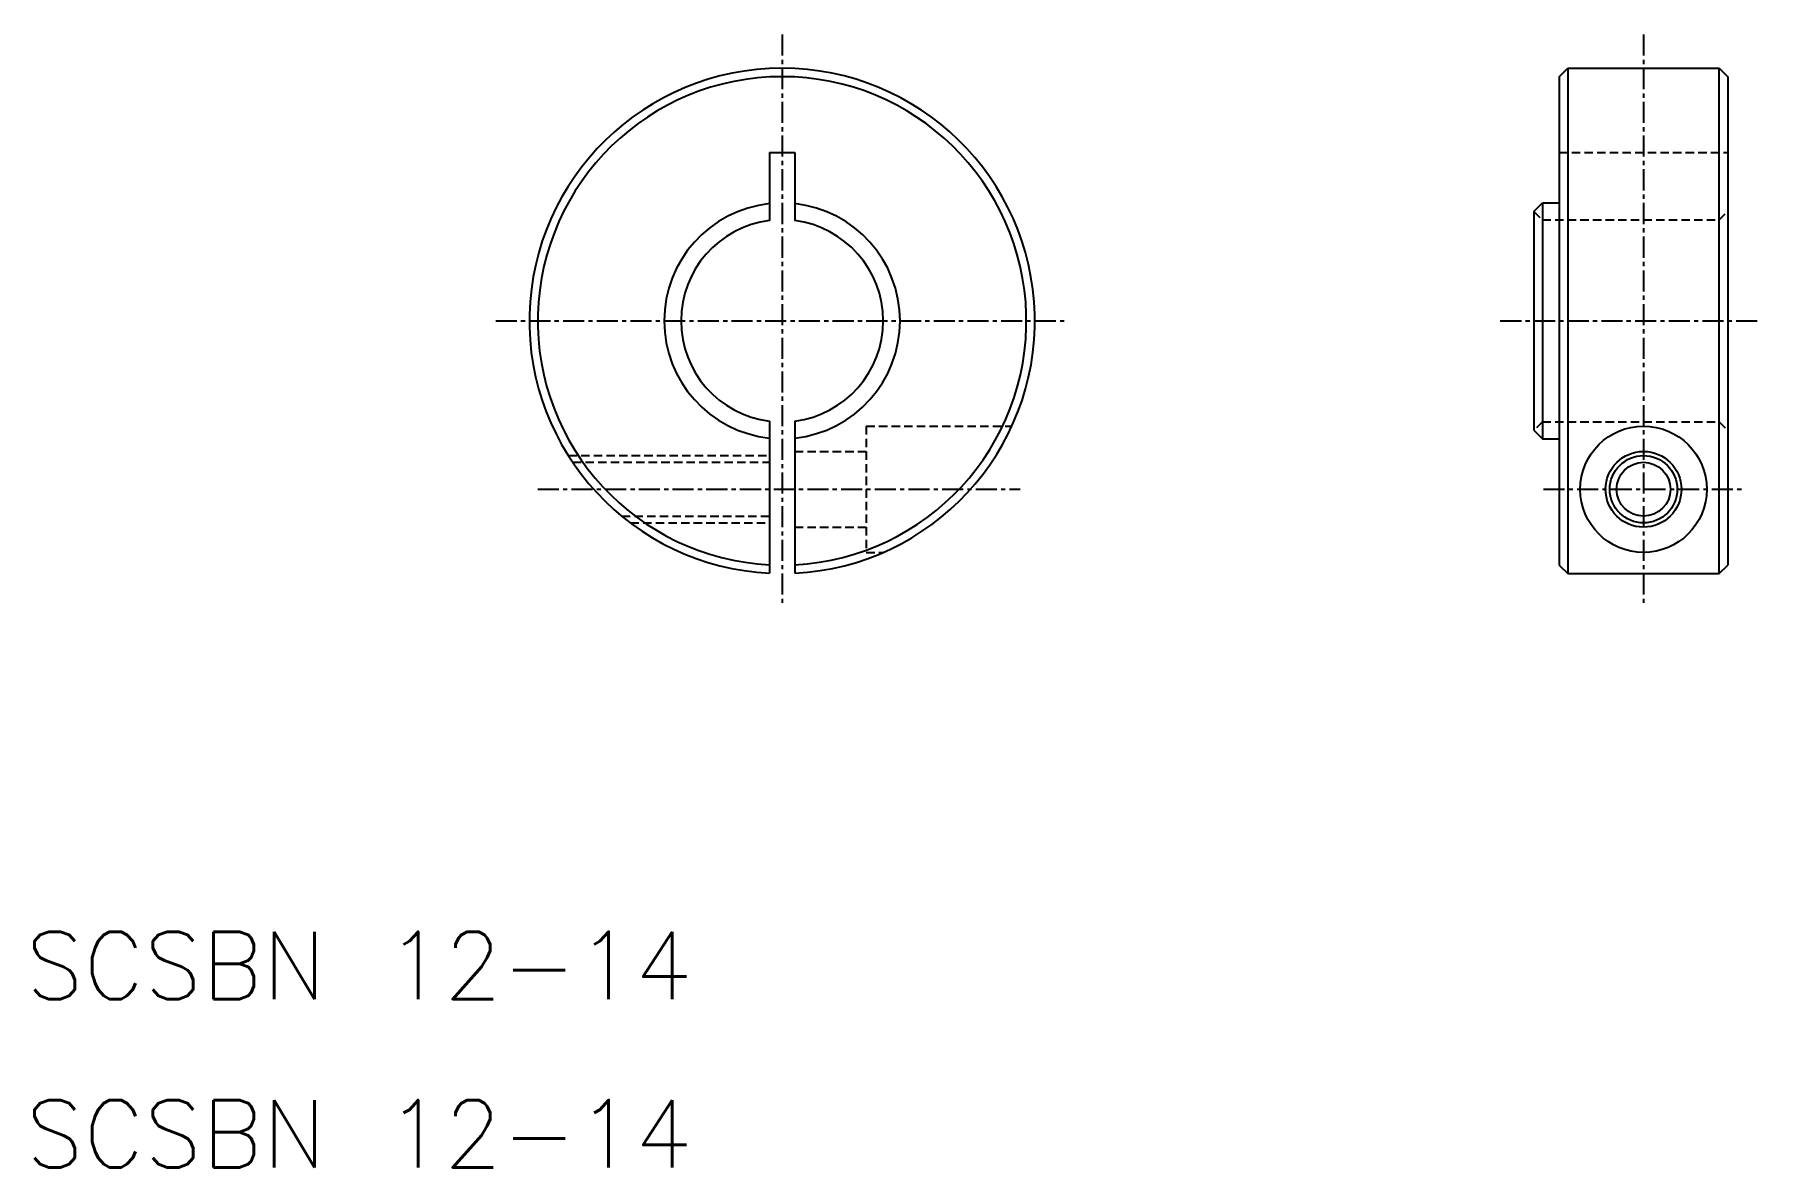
# Model space of a CAD drawing. Extents: x 1098 to 1201, y 66 to 134.
import ezdxf

# ---------------------------------------------------------------- set-up
doc = ezdxf.new("R2010")
doc.units = 0
doc.linetypes.add('CENTER', pattern=[2, 1.25, -0.25, 0.25, -0.25])
doc.linetypes.add('DASHED', pattern=[0.75, 0.5, -0.25])
doc.layers.get('0').update_dxf_attribs({"linetype": 'CONTINUOUS'})
doc.layers.add('CENTER', color=1, linetype='CENTER')
doc.styles.get("Standard").update_dxf_attribs({"font": 'txt.shx', "bigfont": 'bigfont.shx'})

msp = doc.modelspace()

# ---------------------------------------------------------------- linework, layer by layer
at = {"color": 7, "linetype": 'CONTINUOUS'}
for p, q in [((1188.54, 131.1), (1189.04, 131.6)), ((1189.04, 131.6), (1198.04, 131.6)), ((1189.04, 131.6), (1189.04, 101.6)), ((1198.04, 101.6), (1198.04, 131.6)), ((1198.04, 131.6), (1198.54, 131.1)), ((1188.54, 131.1), (1188.54, 102.1)), ((1198.54, 131.1), (1198.54, 102.1)), ((1141.66, 126.6), (1143.16, 126.6)), ((1141.66, 126.6), (1141.66, 122.56)), ((1143.16, 126.6), (1143.16, 122.56)), ((1187.04, 123.1), (1187.54, 123.6)), ((1187.04, 123.1), (1187.04, 110.1)), ((1187.54, 123.6), (1187.54, 109.6)), ((1187.54, 123.6), (1188.54, 123.6)), ((1188.54, 123.35), (1188.54, 123.35)), ((1188.54, 116.6), (1188.54, 116.6)), ((1141.66, 110.65), (1141.66, 101.62)), ((1143.16, 110.65), (1143.16, 101.62)), ((1187.04, 110.1), (1187.54, 109.6)), ((1187.54, 109.6), (1188.54, 109.6)), ((1188.54, 102.1), (1189.04, 101.6)), ((1189.04, 101.6), (1198.04, 101.6)), ((1198.04, 101.6), (1198.54, 102.1))]:
    msp.add_line(p, q, dxfattribs=at)
at = {"color": 3, "linetype": 'DASHED'}
for p, q in [((1188.54, 126.6), (1198.54, 126.6)), ((1187.04, 123.1), (1187.54, 122.6)), ((1198.04, 122.6), (1198.54, 123.1)), ((1187.54, 122.6), (1198.04, 122.6)), ((1147.41, 110.35), (1156.05, 110.35)), ((1147.41, 110.35), (1147.41, 102.85)), ((1187.54, 110.6), (1187.04, 110.1)), ((1187.54, 110.6), (1198.04, 110.6)), ((1198.04, 110.6), (1198.54, 110.1)), ((1143.16, 108.85), (1147.41, 108.85)), ((1129.73, 108.6), (1141.66, 108.6)), ((1129.99, 108.2), (1141.66, 108.2)), ((1132.9, 105), (1141.66, 105)), ((1133.41, 104.6), (1141.66, 104.6)), ((1143.16, 104.35), (1147.41, 104.35)), ((1147.41, 102.85), (1148.41, 102.85))]:
    msp.add_line(p, q, dxfattribs=at)
at = {"color": 7, "linetype": 'CONTINUOUS'}
for radius in [3.75, 2.25, 1.6]:
    msp.add_circle((1193.54, 106.6), radius, dxfattribs=at)
at = {"color": 3}
msp.add_circle((1193.54, 106.6), 2, dxfattribs=at)
at = {"color": 7, "linetype": 'CONTINUOUS'}
for radius, start, end in [(15, 272.866, 267.134), (14.5, 272.9649, 267.0351), (7, 96.1506, 263.8494), (7, 276.1506, 83.8494), (6, 97.1808, 262.8192), (6, 277.1808, 82.8192)]:
    msp.add_arc((1142.41, 116.6), radius, start, end, dxfattribs=at)
at = {"layer": 'CENTER', "color": 1, "linetype": 'CENTER'}
for p, q in [((1142.41, 133.6), (1142.41, 99.6)), ((1193.54, 133.6), (1193.54, 99.6)), ((1125.41, 116.6), (1159.41, 116.6)), ((1185.04, 116.6), (1200.54, 116.6)), ((1127.91, 106.6), (1156.55, 106.6)), ((1187.6, 106.6), (1199.49, 106.6))]:
    msp.add_line(p, q, dxfattribs=at)

# ---------------------------------------------------------------- texts
at = {"color": 7, "linetype": 'CONTINUOUS'}
for p in [(1097.52, 76.33), (1097.52, 66.33)]:
    msp.add_text('SCSBN 12-14', height=4, dxfattribs=at).set_placement(p)

doc.saveas('drawing.dxf')
